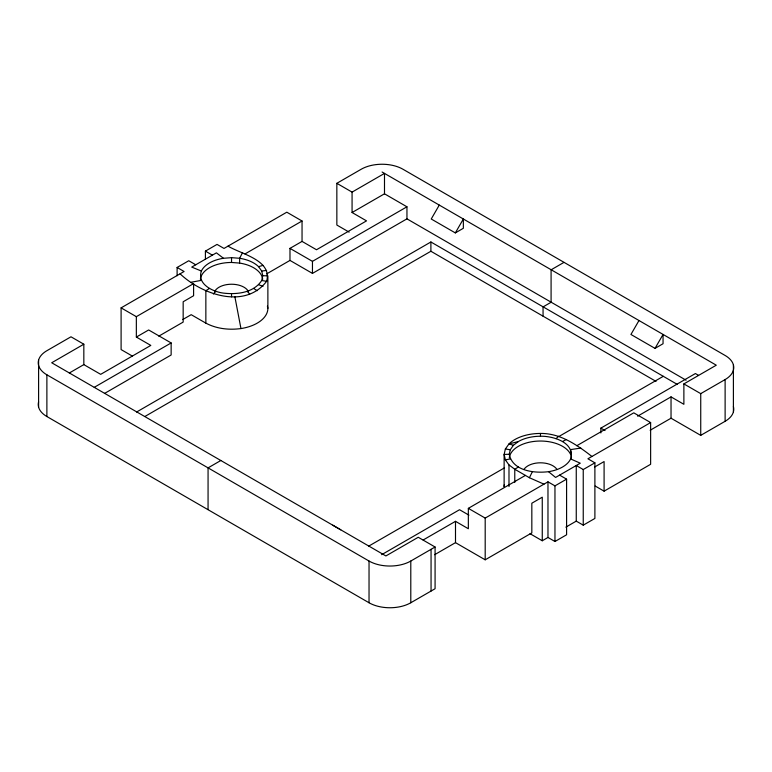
<?xml version="1.0" encoding="UTF-8"?>
<svg xmlns="http://www.w3.org/2000/svg" width="772" height="772" viewBox="0 0 772 772"><rect width="100%" height="100%" fill="white"/><g stroke="black" fill="none" stroke-linecap="round" stroke-linejoin="round"><path stroke-width="1.16" d="M431.056 591.043L431.065 549.326L435.08 547.01L435.08 588.727L410.791 602.758A29.519 17.042 0 0 1 369.035 602.758L46.88 416.533A29.519 17.042 0 0 1 38.6 401.816M261.708 280.516L262.769 275.7L261.708 271.03L258.581 266.687A31.227 18.026 0 0 0 239.629 258.282L231.542 257.674L223.465 258.282A31.227 18.026 0 0 0 201.386 271.03C196.735 284.106 212.879 291.787 223.465 293.109C236.907 294.721 253.698 292.858 261.708 280.516L266.639 281.278C272.468 260.067 241.067 254.142 228.039 246.123M591.921 456.464C577.051 444.913 560.115 433.131 540.458 433.449A36.332 20.979 0 0 0 508.989 443.939L505.361 448.995L504.126 454.428L504.126 486.871A36.332 20.979 0 0 1 504.319 484.691M513.419 445.261L510.292 449.758L509.231 454.274C512.598 471.036 534.446 473.448 548.535 471.682A31.227 18.026 0 0 0 570.614 458.935C575.352 442.501 553.051 435.91 540.458 436.248A31.227 18.026 0 0 0 518.379 441.526L508.989 443.939L513.419 445.261L518.379 441.526M543.961 484.16L529.418 477.723L532.371 471.682M242.582 252.56L239.629 258.282L239.629 263.078A31.227 18.026 0 0 1 262.702 279.319M439.268 205.101L431.239 219.007L455.326 232.912L463.354 228.28L463.354 219.007L382.092 172.011M455.326 232.912L463.354 219.007L716.281 365.195L683.876 383.906L683.876 404.306L671.032 396.885L637.633 416.176M638.965 320.563L630.936 334.469L655.023 348.375L663.052 343.733L663.052 334.469L655.023 348.375M180.079 273.809C201.743 294.45 244.956 309.775 266.639 281.278M213.371 294.016L215.928 291.314M556.072 438.66L558.629 436.257M209.463 288.448L205.854 290.687L205.854 323.13C216.556 328.824 229.052 330.184 240.951 328.563L234.842 296.583M518.379 467.021L514.77 469.26L514.77 482.481M177.106 275.749L177.106 267.459L188.754 260.743L195.741 264.777M205.41 259.411L205.41 251.122L217.038 244.406L224.025 248.439L286.808 212.194L302.045 221.004L302.045 241.404L316.501 249.752L366.526 220.869L352.071 212.522L352.071 192.122L336.843 183.311L361.209 169.242A29.519 17.042 0 0 1 402.965 169.242L725.12 355.467A29.519 17.042 0 0 1 725.12 379.563L725.12 421.29L700.735 435.36L671.032 418.212L650.159 430.265M132.369 356.085L121.098 349.581L121.098 307.864L184.093 271.493L177.106 267.459M158.8 336.148L183.167 322.088L183.167 301.755L193.598 295.734L193.598 283.613L136.345 316.665L136.345 337.065L150.81 345.412L100.688 374.343L83.83 364.616L83.83 344.215L51.705 362.763L340.761 529.814M244.985 253.949L302.045 221.004M352.071 192.122L384.495 173.401L384.495 193.801L406.95 206.799L406.95 218.852L686.067 380.2M69.316 372.992L83.83 364.616M352.071 212.522L384.495 193.801M136.345 337.065L148.658 329.962L171.143 342.942L171.143 354.995L104.645 393.382M406.95 218.852L312.457 273.404L289.983 260.415L289.983 248.372L302.045 241.404M182.848 319.492L191.195 314.677L205.854 323.13M266.601 273.915L289.983 260.415M94.252 387.332L171.143 342.942M312.457 273.404L312.457 261.351L406.95 206.799M136.567 412.036L430.892 241.983L677.343 384.437M144.914 416.475L430.892 251.257L430.892 241.983M220.908 460.459L208.064 467.871L46.88 374.816A29.519 17.042 0 0 1 46.88 350.71L70.985 336.795L83.83 344.215M563.927 262.403L551.083 269.824L551.083 302.267L543.054 306.899L543.063 316.182L656.036 381.407M368.688 546.142L504.502 467.851M558.822 436.537L663.293 376.321M381.657 554.682L459.543 509.713L468.932 515.146M600.857 432.957L600.857 428.132L695.408 373.542L698.544 375.346M423.143 540.004L455.499 521.322L468.343 528.743L468.343 508.343L525.404 475.407M576.79 445.733L633.773 412.837L650.632 422.573L650.632 464.29L604.09 491.166L595.193 486.032M208.064 509.588L208.064 467.871L369.035 561.041A29.519 17.042 0 0 0 410.791 561.041L431.065 549.326M542.262 540.767L542.262 497.187L531.831 503.219L531.831 532.883L485.192 559.806L485.192 518.089L547.975 481.844L554.962 485.868L566.59 479.161L566.59 534.784L554.962 541.5L547.975 537.466L542.262 540.767L530.046 533.703M650.632 422.573L587.907 458.79L594.894 462.824L594.894 518.446L583.246 525.163L576.259 521.129L565.847 527.141M683.876 383.906L700.735 393.643L725.12 379.563M434.626 554.701L455.499 542.648L455.499 521.322M576.259 521.129L576.259 465.506L583.246 469.54L594.894 462.824M594.691 466.983L604.09 461.56L604.09 491.166M562.537 441.526L566.146 439.596M258.581 266.687L263.011 265.365M509.231 454.274L504.126 454.428L505.361 459.861L510.292 458.935M191.195 282.224L201.386 280.361M580.805 448.05L570.614 449.603L571.463 458.085M261.708 271.03L266.639 270.422M262.769 275.7L267.874 275.855L267.884 308.308A36.371 20.998 0 0 1 240.951 328.573M200.382 279.319A31.227 18.026 0 0 1 231.542 262.461L239.629 263.078M505.361 448.995L510.292 449.758M258.581 284.714L263.011 286.344M201.386 271.03L191.726 267.093L216.411 252.84L223.465 258.282M570.614 458.935L580.274 463.19L555.589 477.443L548.535 471.682M600.857 428.132L605.036 430.544M205.41 251.122L212.396 255.156M559.603 475.127L566.59 479.161M529.418 477.723L514.77 469.26L508.989 464.918L505.361 459.861M121.098 307.864L136.345 316.665M430.892 251.257L543.063 316.182M349.127 232.131L336.853 225.038L336.843 183.311M289.983 248.372L312.457 261.351M468.343 508.343L485.192 518.089M455.499 542.648L485.192 559.806M435.08 547.01L418.25 537.273L385.894 555.946L332.732 525.172M253.621 288.448L257.23 290.687M247.156 291.314L249.713 294.016M267.392 306.137L267.884 308.308M733.4 364.847L733.4 411.901M700.735 393.643L700.735 435.36M671.032 396.885L671.032 418.212M583.246 469.54L583.246 525.163M554.962 485.868L554.962 541.5M547.975 481.844L547.975 537.466M540.458 433.449L540.458 436.248M508.989 464.918L508.989 486.553M410.791 561.041L410.791 602.758M369.035 561.041L369.035 602.758M231.542 257.674L231.542 262.461M231.542 293.727L231.542 296.834M46.88 374.816L46.88 416.533M38.6 360.099L38.6 407.153M214.539 291.768A17.602 10.161 0 0 1 231.542 284.231A17.602 10.161 0 0 1 248.545 291.768M509.298 457.892A31.227 18.026 0 0 1 537.389 441.121A31.227 18.026 0 0 1 570.614 454.399M523.918 469.492A17.602 10.161 0 0 1 540.458 462.804A17.602 10.161 0 0 1 556.998 469.492M733.4 406.564A29.519 17.042 0 0 1 725.12 421.29"/></g></svg>
